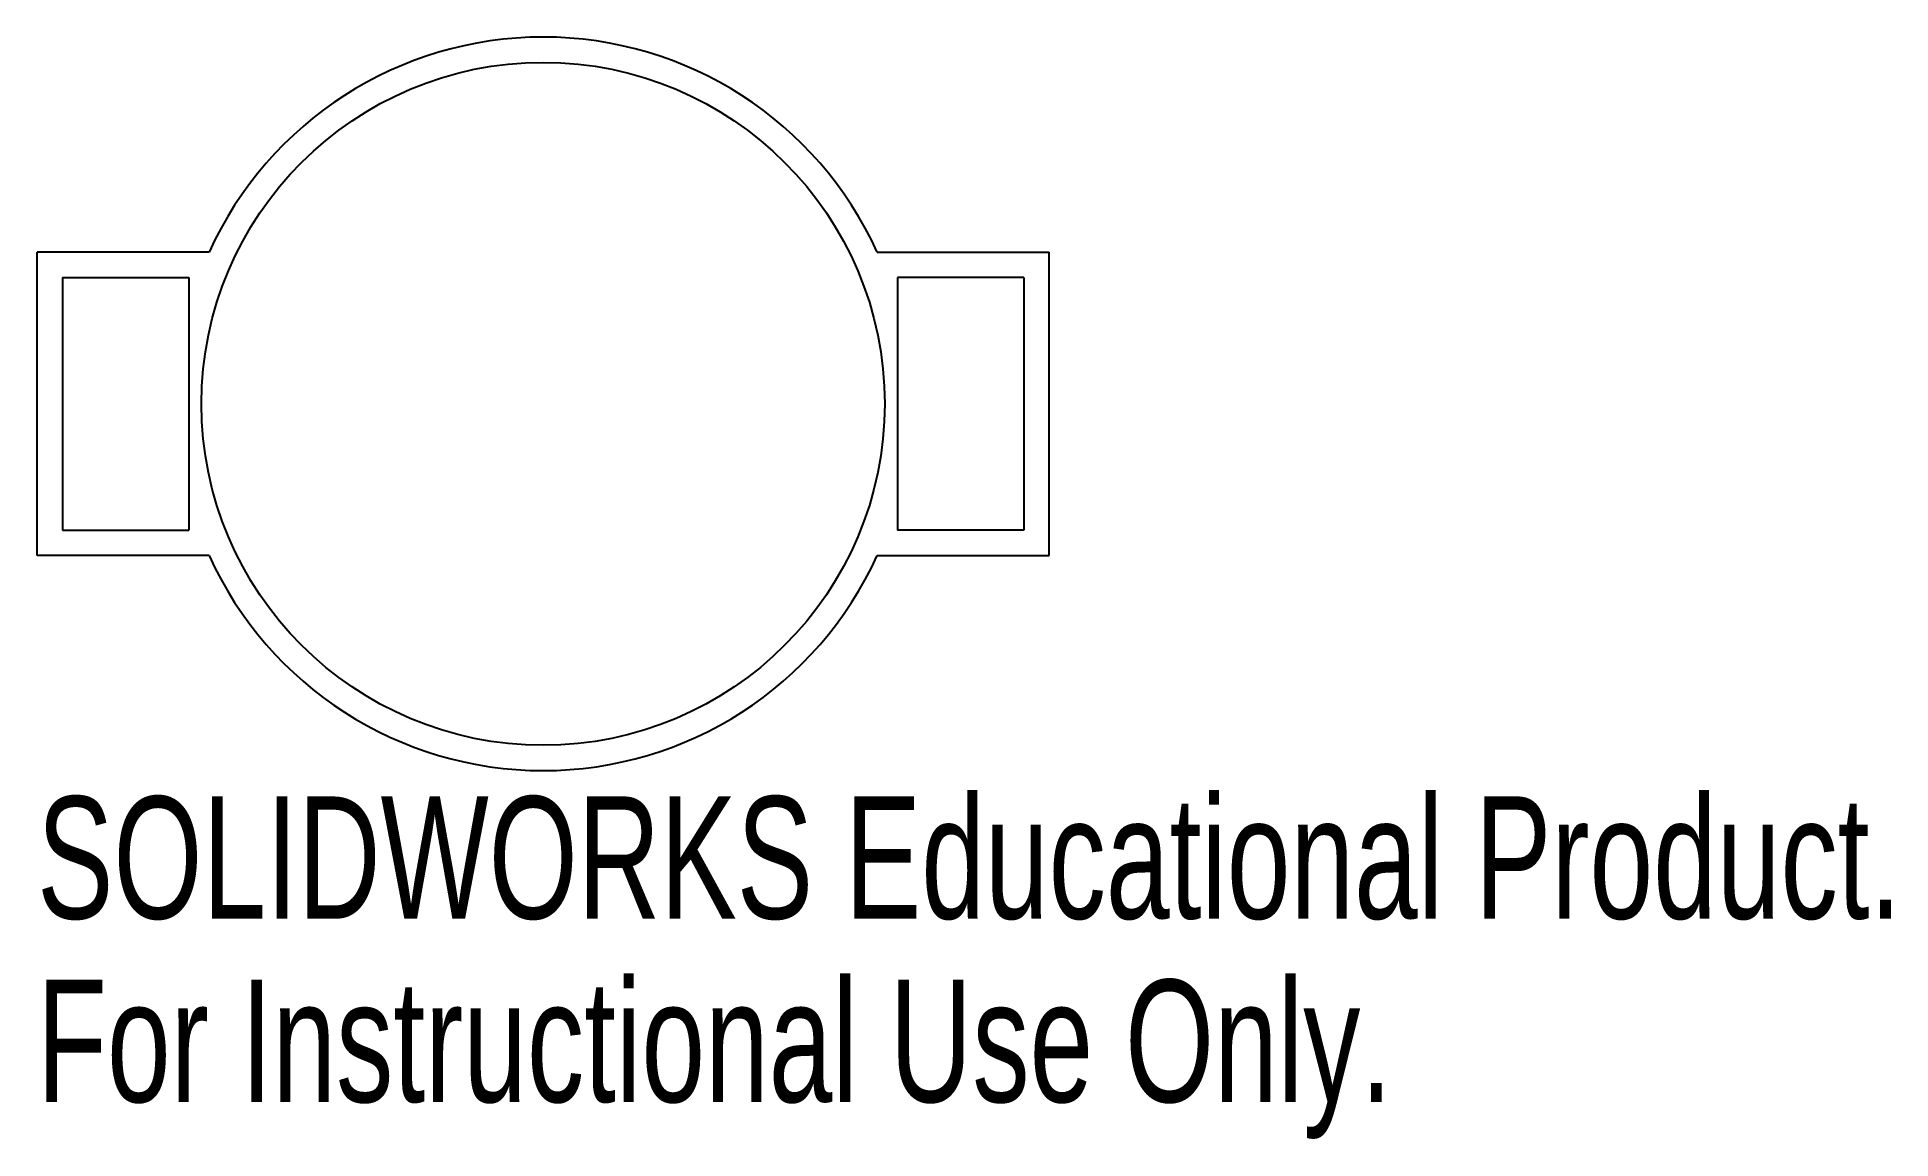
# Model space of a CAD drawing. Header units: millimetres. Extents: x -20 to 53.3, y -29.1 to 14.5.
import ezdxf

# ---------------------------------------------------------------- set-up
doc = ezdxf.new("R2010")
doc.units = ezdxf.units.MM
doc.styles.add('SLDTEXTSTYLE0', font='TXT', dxfattribs={"width": 0.7})

msp = doc.modelspace()

# ---------------------------------------------------------------- linework, layer by layer
at = {"color": 7, "linetype": 'Continuous', "lineweight": 25}
for p, q in [((-13.2, 6), (-20, 6)), ((-20, -6), (-20, 6)), ((13.2, 6), (20, 6)), ((20, -6), (20, 6)), ((-19, 5), (-19, -5)), ((-19, 5), (-14, 5)), ((-14, 5), (-14, -5)), ((19, 5), (14, 5)), ((14, 5), (14, -5)), ((19, 5), (19, -5)), ((-19, -5), (-14, -5)), ((19, -5), (14, -5)), ((-13.2, -6), (-20, -6)), ((13.2, -6), (20, -6))]:
    msp.add_line(p, q, dxfattribs=at)
msp.add_circle((0, 0), 13.5, dxfattribs=at)
for start, end in [(24.44334, 155.55666), (204.44334, 335.55666)]:
    msp.add_arc((0, 0), 14.5, start, end, dxfattribs=at)

# ---------------------------------------------------------------- texts
at = {"color": 7, "linetype": 'Continuous', "char_height": 4.83362, "attachment_point": 1, "style": 'SLDTEXTSTYLE0'}
for s, insert in [('SOLIDWORKS Educational Product.', (-20, -15.52)), ('For Instructional Use Only.', (-20, -22.77))]:
    msp.add_mtext(s, dxfattribs=dict(at, insert=insert))

doc.saveas('drawing.dxf')
